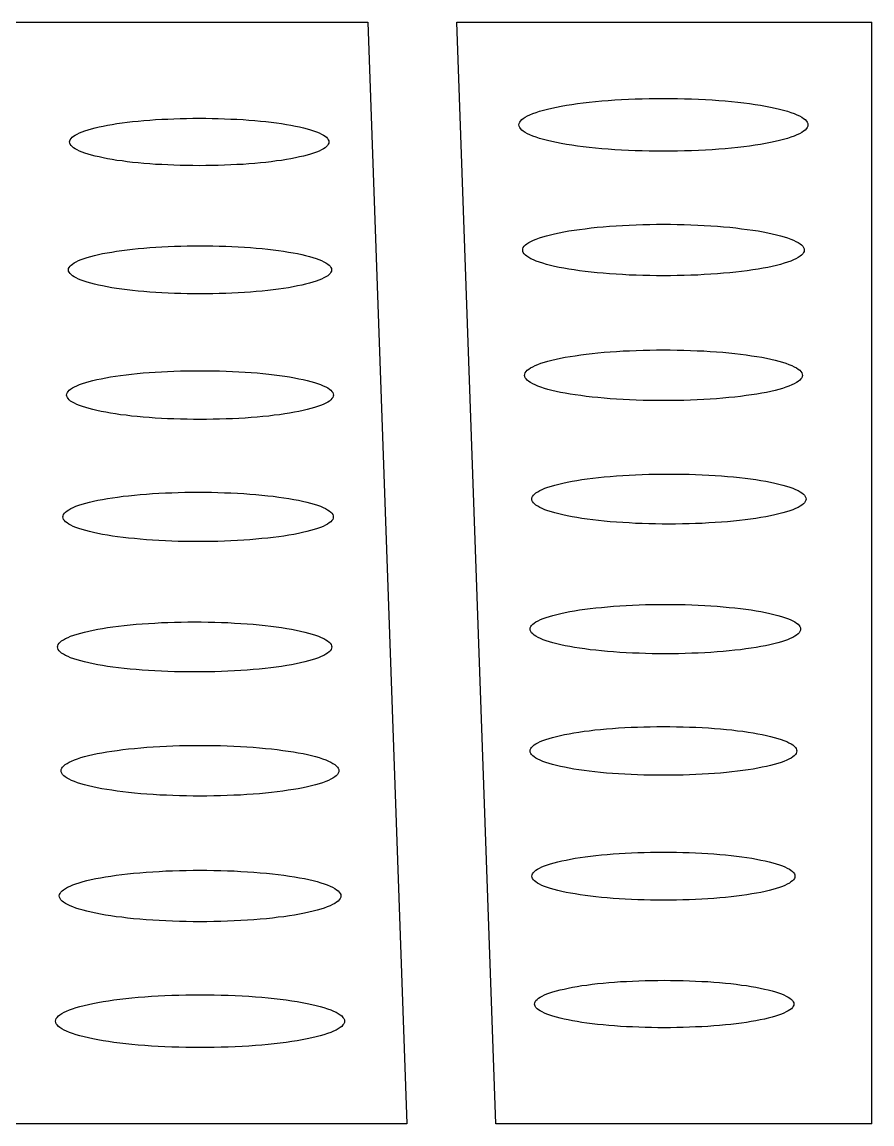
# Model space of a CAD drawing. Header units: inches. Extents: x 8 to 1401, y 8 to 252.
# Drawn here: x 429.1 to 497, y 19.6 to 107.6 of the extents above; entities that cross this region are included whole.
import ezdxf

# ---------------------------------------------------------------- set-up
doc = ezdxf.new("R2010")
doc.units = ezdxf.units.IN
doc.header["$MEASUREMENT"] = 0

msp = doc.modelspace()

# ---------------------------------------------------------------- linework, layer by layer
at = {"color": 0}
for p, q in [((426.707, 107.565), (456.747, 107.565)), ((496.995, 19.564), (466.955, 19.564))]:
    msp.add_line(p, q, dxfattribs=at)
for p, q in [((456.747, 107.565), (459.86, 19.564)), ((466.955, 19.564), (463.843, 107.565)), ((463.843, 107.565), (496.995, 107.565)), ((496.995, 19.564), (496.995, 107.565)), ((459.86, 19.564), (426.707, 19.564))]:
    msp.add_line(p, q)
for points in [[(491.881, 99.35, 0), (491.871, 99.25, 0), (491.831, 99.15, 0), (491.761, 99.05, 0), (491.661, 98.94, 0), (491.541, 98.84, 0), (491.391, 98.74, 0), (491.211, 98.64, 0), (491.011, 98.55, 0), (490.781, 98.45, 0), (490.521, 98.36, 0), (490.241, 98.27, 0), (489.941, 98.18, 0), (489.611, 98.1, 0), (489.261, 98.02, 0), (488.901, 97.94, 0), (488.501, 97.86, 0), (488.091, 97.79, 0), (487.671, 97.72, 0), (487.221, 97.66, 0), (486.761, 97.6, 0), (486.281, 97.55, 0), (485.791, 97.49, 0), (485.281, 97.45, 0), (484.761, 97.41, 0), (484.231, 97.37, 0), (483.701, 97.34, 0), (483.151, 97.31, 0), (482.601, 97.29, 0), (482.041, 97.27, 0), (481.481, 97.26, 0), (480.911, 97.25, 0), (480.351, 97.24, 0), (479.781, 97.25, 0), (479.221, 97.26, 0), (478.661, 97.27, 0), (478.101, 97.29, 0), (477.551, 97.31, 0), (477.001, 97.34, 0), (476.461, 97.37, 0), (475.931, 97.41, 0), (475.421, 97.45, 0), (474.911, 97.49, 0), (474.421, 97.55, 0), (473.941, 97.6, 0), (473.481, 97.66, 0), (473.031, 97.72, 0), (472.601, 97.79, 0), (472.191, 97.86, 0), (471.801, 97.94, 0), (471.431, 98.02, 0), (471.081, 98.1, 0), (470.761, 98.18, 0), (470.461, 98.27, 0), (470.181, 98.36, 0), (469.921, 98.45, 0), (469.691, 98.55, 0), (469.491, 98.64, 0), (469.311, 98.74, 0), (469.161, 98.84, 0), (469.041, 98.94, 0), (468.941, 99.05, 0), (468.871, 99.15, 0), (468.831, 99.25, 0), (468.811, 99.35, 0), (468.831, 99.46, 0), (468.871, 99.56, 0), (468.941, 99.66, 0), (469.041, 99.77, 0), (469.161, 99.87, 0), (469.311, 99.97, 0), (469.491, 100.07, 0), (469.691, 100.16, 0), (469.921, 100.26, 0), (470.181, 100.35, 0), (470.461, 100.44, 0), (470.761, 100.53, 0), (471.081, 100.61, 0), (471.431, 100.69, 0), (471.801, 100.77, 0), (472.191, 100.85, 0), (472.601, 100.92, 0), (473.031, 100.99, 0), (473.481, 101.05, 0), (473.941, 101.11, 0), (474.421, 101.16, 0), (474.911, 101.22, 0), (475.421, 101.26, 0), (475.931, 101.3, 0), (476.461, 101.34, 0), (477.001, 101.37, 0), (477.551, 101.4, 0), (478.101, 101.42, 0), (478.661, 101.44, 0), (479.221, 101.45, 0), (479.781, 101.46, 0), (480.351, 101.46, 0), (480.911, 101.46, 0), (481.481, 101.45, 0), (482.041, 101.44, 0), (482.601, 101.42, 0), (483.151, 101.4, 0), (483.701, 101.37, 0), (484.231, 101.34, 0), (484.761, 101.3, 0), (485.281, 101.26, 0), (485.791, 101.22, 0), (486.281, 101.16, 0), (486.761, 101.11, 0), (487.221, 101.05, 0), (487.671, 100.99, 0), (488.091, 100.92, 0), (488.501, 100.85, 0), (488.901, 100.77, 0), (489.261, 100.69, 0), (489.611, 100.61, 0), (489.941, 100.53, 0), (490.241, 100.44, 0), (490.521, 100.35, 0), (490.781, 100.26, 0), (491.011, 100.16, 0), (491.211, 100.07, 0), (491.391, 99.97, 0), (491.541, 99.87, 0), (491.661, 99.77, 0), (491.761, 99.66, 0), (491.831, 99.56, 0), (491.871, 99.46, 0), (491.881, 99.35, 0)], [(432.942, 97.989, 0), (432.952, 98.079, 0), (432.992, 98.169, 0), (433.052, 98.259, 0), (433.142, 98.359, 0), (433.252, 98.449, 0), (433.392, 98.539, 0), (433.552, 98.619, 0), (433.732, 98.709, 0), (433.932, 98.799, 0), (434.162, 98.879, 0), (434.412, 98.959, 0), (434.682, 99.039, 0), (434.982, 99.109, 0), (435.292, 99.189, 0), (435.622, 99.259, 0), (435.972, 99.329, 0), (436.342, 99.389, 0), (436.722, 99.449, 0), (437.132, 99.509, 0), (437.542, 99.559, 0), (437.972, 99.609, 0), (438.412, 99.659, 0), (438.872, 99.699, 0), (439.332, 99.739, 0), (439.802, 99.769, 0), (440.292, 99.799, 0), (440.782, 99.819, 0), (441.272, 99.839, 0), (441.772, 99.859, 0), (442.282, 99.869, 0), (442.782, 99.879, 0), (443.292, 99.879, 0), (443.802, 99.879, 0), (444.312, 99.869, 0), (444.812, 99.859, 0), (445.312, 99.839, 0), (445.812, 99.819, 0), (446.302, 99.799, 0), (446.782, 99.769, 0), (447.252, 99.739, 0), (447.722, 99.699, 0), (448.172, 99.659, 0), (448.612, 99.609, 0), (449.042, 99.559, 0), (449.462, 99.509, 0), (449.862, 99.449, 0), (450.242, 99.389, 0), (450.612, 99.329, 0), (450.962, 99.259, 0), (451.292, 99.189, 0), (451.612, 99.109, 0), (451.902, 99.039, 0), (452.172, 98.959, 0), (452.422, 98.879, 0), (452.652, 98.799, 0), (452.862, 98.709, 0), (453.042, 98.619, 0), (453.202, 98.539, 0), (453.332, 98.449, 0), (453.442, 98.359, 0), (453.532, 98.259, 0), (453.592, 98.169, 0), (453.632, 98.079, 0), (453.642, 97.989, 0), (453.632, 97.889, 0), (453.592, 97.799, 0), (453.532, 97.709, 0), (453.442, 97.619, 0), (453.332, 97.529, 0), (453.202, 97.439, 0), (453.042, 97.349, 0), (452.862, 97.259, 0), (452.652, 97.179, 0), (452.422, 97.089, 0), (452.172, 97.009, 0), (451.902, 96.939, 0), (451.612, 96.859, 0), (451.292, 96.789, 0), (450.962, 96.719, 0), (450.612, 96.649, 0), (450.242, 96.579, 0), (449.862, 96.519, 0), (449.462, 96.469, 0), (449.042, 96.409, 0), (448.612, 96.359, 0), (448.172, 96.319, 0), (447.722, 96.279, 0), (447.252, 96.239, 0), (446.782, 96.199, 0), (446.302, 96.179, 0), (445.812, 96.149, 0), (445.312, 96.129, 0), (444.812, 96.109, 0), (444.312, 96.099, 0), (443.802, 96.099, 0), (443.292, 96.089, 0), (442.782, 96.099, 0), (442.282, 96.099, 0), (441.772, 96.109, 0), (441.272, 96.129, 0), (440.782, 96.149, 0), (440.292, 96.179, 0), (439.802, 96.199, 0), (439.332, 96.239, 0), (438.872, 96.279, 0), (438.412, 96.319, 0), (437.972, 96.359, 0), (437.542, 96.409, 0), (437.132, 96.469, 0), (436.722, 96.519, 0), (436.342, 96.579, 0), (435.972, 96.649, 0), (435.622, 96.719, 0), (435.292, 96.789, 0), (434.982, 96.859, 0), (434.682, 96.939, 0), (434.412, 97.009, 0), (434.162, 97.089, 0), (433.932, 97.179, 0), (433.732, 97.259, 0), (433.552, 97.349, 0), (433.392, 97.439, 0), (433.252, 97.529, 0), (433.142, 97.619, 0), (433.052, 97.709, 0), (432.992, 97.799, 0), (432.952, 97.889, 0), (432.942, 97.989, 0)], [(491.591, 89.35, 0), (491.571, 89.25, 0), (491.531, 89.15, 0), (491.471, 89.05, 0), (491.371, 88.95, 0), (491.251, 88.86, 0), (491.101, 88.76, 0), (490.931, 88.66, 0), (490.731, 88.57, 0), (490.511, 88.48, 0), (490.261, 88.39, 0), (489.991, 88.3, 0), (489.691, 88.21, 0), (489.381, 88.13, 0), (489.041, 88.05, 0), (488.681, 87.97, 0), (488.301, 87.9, 0), (487.901, 87.83, 0), (487.481, 87.77, 0), (487.041, 87.7, 0), (486.591, 87.65, 0), (486.131, 87.59, 0), (485.651, 87.54, 0), (485.151, 87.5, 0), (484.651, 87.46, 0), (484.131, 87.42, 0), (483.611, 87.39, 0), (483.081, 87.36, 0), (482.541, 87.34, 0), (482.001, 87.32, 0), (481.451, 87.31, 0), (480.901, 87.3, 0), (480.351, 87.3, 0), (479.801, 87.3, 0), (479.251, 87.31, 0), (478.701, 87.32, 0), (478.161, 87.34, 0), (477.621, 87.36, 0), (477.091, 87.39, 0), (476.561, 87.42, 0), (476.051, 87.46, 0), (475.541, 87.5, 0), (475.051, 87.54, 0), (474.571, 87.59, 0), (474.101, 87.65, 0), (473.651, 87.7, 0), (473.221, 87.77, 0), (472.801, 87.83, 0), (472.401, 87.9, 0), (472.021, 87.97, 0), (471.661, 88.05, 0), (471.321, 88.13, 0), (471.001, 88.21, 0), (470.711, 88.3, 0), (470.441, 88.39, 0), (470.191, 88.48, 0), (469.971, 88.57, 0), (469.771, 88.66, 0), (469.591, 88.76, 0), (469.451, 88.86, 0), (469.331, 88.95, 0), (469.231, 89.05, 0), (469.161, 89.15, 0), (469.121, 89.25, 0), (469.111, 89.35, 0), (469.121, 89.46, 0), (469.161, 89.56, 0), (469.231, 89.66, 0), (469.331, 89.76, 0), (469.451, 89.85, 0), (469.591, 89.95, 0), (469.771, 90.05, 0), (469.971, 90.14, 0), (470.191, 90.23, 0), (470.441, 90.32, 0), (470.711, 90.41, 0), (471.001, 90.5, 0), (471.321, 90.58, 0), (471.661, 90.66, 0), (472.021, 90.74, 0), (472.401, 90.81, 0), (472.801, 90.88, 0), (473.221, 90.94, 0), (473.651, 91.01, 0), (474.101, 91.06, 0), (474.571, 91.12, 0), (475.051, 91.17, 0), (475.541, 91.21, 0), (476.051, 91.25, 0), (476.561, 91.29, 0), (477.091, 91.32, 0), (477.621, 91.35, 0), (478.161, 91.37, 0), (478.701, 91.39, 0), (479.251, 91.4, 0), (479.801, 91.41, 0), (480.351, 91.41, 0), (480.901, 91.41, 0), (481.451, 91.4, 0), (482.001, 91.39, 0), (482.541, 91.37, 0), (483.081, 91.35, 0), (483.611, 91.32, 0), (484.131, 91.29, 0), (484.651, 91.25, 0), (485.151, 91.21, 0), (485.651, 91.17, 0), (486.131, 91.12, 0), (486.591, 91.06, 0), (487.041, 91.01, 0), (487.481, 90.94, 0), (487.901, 90.88, 0), (488.301, 90.81, 0), (488.681, 90.74, 0), (489.041, 90.66, 0), (489.381, 90.58, 0), (489.691, 90.5, 0), (489.991, 90.41, 0), (490.261, 90.32, 0), (490.511, 90.23, 0), (490.731, 90.14, 0), (490.931, 90.05, 0), (491.101, 89.95, 0), (491.251, 89.85, 0), (491.371, 89.76, 0), (491.471, 89.66, 0), (491.531, 89.56, 0), (491.571, 89.46, 0), (491.591, 89.35, 0)], [(432.852, 87.779, 0), (432.862, 87.869, 0), (432.902, 87.959, 0), (432.972, 88.059, 0), (433.052, 88.149, 0), (433.172, 88.239, 0), (433.302, 88.329, 0), (433.472, 88.419, 0), (433.652, 88.509, 0), (433.862, 88.599, 0), (434.092, 88.679, 0), (434.352, 88.759, 0), (434.622, 88.839, 0), (434.922, 88.919, 0), (435.242, 88.989, 0), (435.572, 89.069, 0), (435.932, 89.129, 0), (436.302, 89.199, 0), (436.692, 89.259, 0), (437.102, 89.319, 0), (437.522, 89.369, 0), (437.952, 89.419, 0), (438.402, 89.469, 0), (438.862, 89.509, 0), (439.332, 89.549, 0), (439.812, 89.579, 0), (440.302, 89.609, 0), (440.802, 89.639, 0), (441.302, 89.659, 0), (441.812, 89.669, 0), (442.322, 89.689, 0), (442.842, 89.689, 0), (443.352, 89.699, 0), (443.872, 89.689, 0), (444.382, 89.689, 0), (444.892, 89.669, 0), (445.402, 89.659, 0), (445.902, 89.639, 0), (446.402, 89.609, 0), (446.892, 89.579, 0), (447.372, 89.549, 0), (447.842, 89.509, 0), (448.302, 89.469, 0), (448.752, 89.419, 0), (449.182, 89.369, 0), (449.612, 89.319, 0), (450.012, 89.259, 0), (450.402, 89.199, 0), (450.782, 89.129, 0), (451.132, 89.069, 0), (451.472, 88.989, 0), (451.782, 88.919, 0), (452.082, 88.839, 0), (452.362, 88.759, 0), (452.612, 88.679, 0), (452.842, 88.599, 0), (453.052, 88.509, 0), (453.242, 88.419, 0), (453.402, 88.329, 0), (453.542, 88.239, 0), (453.652, 88.149, 0), (453.742, 88.059, 0), (453.802, 87.959, 0), (453.842, 87.869, 0), (453.852, 87.779, 0), (453.842, 87.679, 0), (453.802, 87.589, 0), (453.742, 87.489, 0), (453.652, 87.399, 0), (453.542, 87.309, 0), (453.402, 87.219, 0), (453.242, 87.129, 0), (453.052, 87.039, 0), (452.842, 86.949, 0), (452.612, 86.869, 0), (452.362, 86.789, 0), (452.082, 86.709, 0), (451.782, 86.629, 0), (451.472, 86.559, 0), (451.132, 86.489, 0), (450.782, 86.419, 0), (450.402, 86.349, 0), (450.012, 86.289, 0), (449.612, 86.229, 0), (449.182, 86.179, 0), (448.752, 86.129, 0), (448.302, 86.079, 0), (447.842, 86.039, 0), (447.372, 85.999, 0), (446.892, 85.969, 0), (446.402, 85.939, 0), (445.902, 85.909, 0), (445.402, 85.889, 0), (444.892, 85.879, 0), (444.382, 85.859, 0), (443.872, 85.859, 0), (443.352, 85.849, 0), (442.842, 85.859, 0), (442.322, 85.859, 0), (441.812, 85.879, 0), (441.302, 85.889, 0), (440.802, 85.909, 0), (440.302, 85.939, 0), (439.812, 85.969, 0), (439.332, 85.999, 0), (438.862, 86.039, 0), (438.402, 86.079, 0), (437.952, 86.129, 0), (437.522, 86.179, 0), (437.102, 86.229, 0), (436.692, 86.289, 0), (436.302, 86.349, 0), (435.932, 86.419, 0), (435.572, 86.489, 0), (435.242, 86.559, 0), (434.922, 86.629, 0), (434.622, 86.709, 0), (434.352, 86.789, 0), (434.092, 86.869, 0), (433.862, 86.949, 0), (433.652, 87.039, 0), (433.472, 87.129, 0), (433.302, 87.219, 0), (433.172, 87.309, 0), (433.052, 87.399, 0), (432.972, 87.489, 0), (432.902, 87.589, 0), (432.862, 87.679, 0), (432.852, 87.779, 0)], [(491.441, 79.35, 0), (491.431, 79.26, 0), (491.391, 79.16, 0), (491.321, 79.06, 0), (491.231, 78.96, 0), (491.111, 78.86, 0), (490.961, 78.77, 0), (490.791, 78.67, 0), (490.601, 78.58, 0), (490.371, 78.49, 0), (490.131, 78.4, 0), (489.861, 78.31, 0), (489.571, 78.23, 0), (489.261, 78.15, 0), (488.921, 78.07, 0), (488.571, 77.99, 0), (488.191, 77.92, 0), (487.801, 77.85, 0), (487.381, 77.79, 0), (486.961, 77.73, 0), (486.511, 77.67, 0), (486.051, 77.61, 0), (485.581, 77.57, 0), (485.091, 77.52, 0), (484.591, 77.48, 0), (484.081, 77.44, 0), (483.571, 77.41, 0), (483.041, 77.39, 0), (482.511, 77.37, 0), (481.981, 77.35, 0), (481.441, 77.34, 0), (480.891, 77.33, 0), (480.351, 77.33, 0), (479.801, 77.33, 0), (479.261, 77.34, 0), (478.721, 77.35, 0), (478.181, 77.37, 0), (477.651, 77.39, 0), (477.131, 77.41, 0), (476.611, 77.44, 0), (476.101, 77.48, 0), (475.611, 77.52, 0), (475.121, 77.57, 0), (474.651, 77.61, 0), (474.191, 77.67, 0), (473.741, 77.73, 0), (473.311, 77.79, 0), (472.901, 77.85, 0), (472.511, 77.92, 0), (472.131, 77.99, 0), (471.781, 78.07, 0), (471.441, 78.15, 0), (471.131, 78.23, 0), (470.841, 78.31, 0), (470.571, 78.4, 0), (470.321, 78.49, 0), (470.101, 78.58, 0), (469.911, 78.67, 0), (469.741, 78.77, 0), (469.591, 78.86, 0), (469.471, 78.96, 0), (469.381, 79.06, 0), (469.311, 79.16, 0), (469.271, 79.26, 0), (469.261, 79.35, 0), (469.271, 79.45, 0), (469.311, 79.55, 0), (469.381, 79.65, 0), (469.471, 79.75, 0), (469.591, 79.85, 0), (469.741, 79.94, 0), (469.911, 80.04, 0), (470.101, 80.13, 0), (470.321, 80.22, 0), (470.571, 80.31, 0), (470.841, 80.4, 0), (471.131, 80.48, 0), (471.441, 80.56, 0), (471.781, 80.64, 0), (472.131, 80.72, 0), (472.511, 80.79, 0), (472.901, 80.86, 0), (473.311, 80.92, 0), (473.741, 80.98, 0), (474.191, 81.04, 0), (474.651, 81.09, 0), (475.121, 81.14, 0), (475.611, 81.19, 0), (476.101, 81.23, 0), (476.611, 81.26, 0), (477.131, 81.3, 0), (477.651, 81.32, 0), (478.181, 81.34, 0), (478.721, 81.36, 0), (479.261, 81.37, 0), (479.801, 81.38, 0), (480.351, 81.38, 0), (480.891, 81.38, 0), (481.441, 81.37, 0), (481.981, 81.36, 0), (482.511, 81.34, 0), (483.041, 81.32, 0), (483.571, 81.3, 0), (484.081, 81.26, 0), (484.591, 81.23, 0), (485.091, 81.19, 0), (485.581, 81.14, 0), (486.051, 81.09, 0), (486.511, 81.04, 0), (486.961, 80.98, 0), (487.381, 80.92, 0), (487.801, 80.86, 0), (488.191, 80.79, 0), (488.571, 80.72, 0), (488.921, 80.64, 0), (489.261, 80.56, 0), (489.571, 80.48, 0), (489.861, 80.4, 0), (490.131, 80.31, 0), (490.371, 80.22, 0), (490.601, 80.13, 0), (490.791, 80.04, 0), (490.961, 79.94, 0), (491.111, 79.85, 0), (491.231, 79.75, 0), (491.321, 79.65, 0), (491.391, 79.55, 0), (491.431, 79.45, 0), (491.441, 79.35, 0)], [(432.702, 77.779, 0), (432.722, 77.869, 0), (432.762, 77.969, 0), (432.822, 78.059, 0), (432.912, 78.159, 0), (433.022, 78.249, 0), (433.162, 78.339, 0), (433.332, 78.429, 0), (433.512, 78.519, 0), (433.732, 78.609, 0), (433.962, 78.689, 0), (434.222, 78.779, 0), (434.502, 78.859, 0), (434.802, 78.939, 0), (435.122, 79.009, 0), (435.462, 79.079, 0), (435.822, 79.149, 0), (436.202, 79.219, 0), (436.602, 79.279, 0), (437.012, 79.339, 0), (437.442, 79.389, 0), (437.882, 79.449, 0), (438.332, 79.489, 0), (438.802, 79.539, 0), (439.282, 79.569, 0), (439.762, 79.609, 0), (440.262, 79.639, 0), (440.762, 79.659, 0), (441.272, 79.689, 0), (441.792, 79.699, 0), (442.312, 79.709, 0), (442.832, 79.719, 0), (443.352, 79.719, 0), (443.872, 79.719, 0), (444.402, 79.709, 0), (444.912, 79.699, 0), (445.432, 79.689, 0), (445.942, 79.659, 0), (446.442, 79.639, 0), (446.942, 79.609, 0), (447.432, 79.569, 0), (447.902, 79.539, 0), (448.372, 79.489, 0), (448.832, 79.449, 0), (449.272, 79.389, 0), (449.692, 79.339, 0), (450.112, 79.279, 0), (450.502, 79.219, 0), (450.882, 79.149, 0), (451.242, 79.079, 0), (451.582, 79.009, 0), (451.902, 78.939, 0), (452.202, 78.859, 0), (452.482, 78.779, 0), (452.742, 78.689, 0), (452.982, 78.609, 0), (453.192, 78.519, 0), (453.382, 78.429, 0), (453.542, 78.339, 0), (453.682, 78.249, 0), (453.792, 78.159, 0), (453.882, 78.059, 0), (453.952, 77.969, 0), (453.992, 77.869, 0), (454.002, 77.779, 0), (453.992, 77.679, 0), (453.952, 77.579, 0), (453.882, 77.489, 0), (453.792, 77.399, 0), (453.682, 77.299, 0), (453.542, 77.209, 0), (453.382, 77.119, 0), (453.192, 77.029, 0), (452.982, 76.939, 0), (452.742, 76.859, 0), (452.482, 76.769, 0), (452.202, 76.689, 0), (451.902, 76.619, 0), (451.582, 76.539, 0), (451.242, 76.469, 0), (450.882, 76.399, 0), (450.502, 76.329, 0), (450.112, 76.269, 0), (449.692, 76.209, 0), (449.272, 76.159, 0), (448.832, 76.099, 0), (448.372, 76.059, 0), (447.902, 76.009, 0), (447.432, 75.979, 0), (446.942, 75.939, 0), (446.442, 75.909, 0), (445.942, 75.889, 0), (445.432, 75.869, 0), (444.912, 75.849, 0), (444.402, 75.839, 0), (443.872, 75.829, 0), (443.352, 75.829, 0), (442.832, 75.829, 0), (442.312, 75.839, 0), (441.792, 75.849, 0), (441.272, 75.869, 0), (440.762, 75.889, 0), (440.262, 75.909, 0), (439.762, 75.939, 0), (439.282, 75.979, 0), (438.802, 76.009, 0), (438.332, 76.059, 0), (437.882, 76.099, 0), (437.442, 76.159, 0), (437.012, 76.209, 0), (436.602, 76.269, 0), (436.202, 76.329, 0), (435.822, 76.399, 0), (435.462, 76.469, 0), (435.122, 76.539, 0), (434.802, 76.619, 0), (434.502, 76.689, 0), (434.222, 76.769, 0), (433.962, 76.859, 0), (433.732, 76.939, 0), (433.512, 77.029, 0), (433.332, 77.119, 0), (433.162, 77.209, 0), (433.022, 77.299, 0), (432.912, 77.399, 0), (432.822, 77.489, 0), (432.762, 77.579, 0), (432.722, 77.679, 0), (432.702, 77.779, 0)], [(491.731, 69.47, 0), (491.711, 69.37, 0), (491.671, 69.28, 0), (491.611, 69.18, 0), (491.521, 69.08, 0), (491.401, 68.99, 0), (491.251, 68.89, 0), (491.091, 68.8, 0), (490.891, 68.71, 0), (490.681, 68.62, 0), (490.431, 68.53, 0), (490.171, 68.44, 0), (489.881, 68.36, 0), (489.571, 68.28, 0), (489.241, 68.2, 0), (488.891, 68.13, 0), (488.521, 68.06, 0), (488.131, 67.99, 0), (487.731, 67.93, 0), (487.301, 67.86, 0), (486.861, 67.81, 0), (486.411, 67.76, 0), (485.941, 67.71, 0), (485.461, 67.66, 0), (484.971, 67.62, 0), (484.471, 67.59, 0), (483.961, 67.56, 0), (483.441, 67.53, 0), (482.921, 67.51, 0), (482.391, 67.49, 0), (481.861, 67.48, 0), (481.321, 67.47, 0), (480.781, 67.47, 0), (480.251, 67.47, 0), (479.711, 67.48, 0), (479.181, 67.49, 0), (478.651, 67.51, 0), (478.121, 67.53, 0), (477.611, 67.56, 0), (477.101, 67.59, 0), (476.601, 67.62, 0), (476.101, 67.66, 0), (475.621, 67.71, 0), (475.161, 67.76, 0), (474.701, 67.81, 0), (474.261, 67.86, 0), (473.841, 67.93, 0), (473.431, 67.99, 0), (473.051, 68.06, 0), (472.671, 68.13, 0), (472.321, 68.2, 0), (471.991, 68.28, 0), (471.681, 68.36, 0), (471.401, 68.44, 0), (471.131, 68.53, 0), (470.891, 68.62, 0), (470.671, 68.71, 0), (470.481, 68.8, 0), (470.311, 68.89, 0), (470.171, 68.99, 0), (470.051, 69.08, 0), (469.961, 69.18, 0), (469.891, 69.28, 0), (469.851, 69.37, 0), (469.841, 69.47, 0), (469.851, 69.57, 0), (469.891, 69.67, 0), (469.961, 69.77, 0), (470.051, 69.86, 0), (470.171, 69.96, 0), (470.311, 70.05, 0), (470.481, 70.15, 0), (470.671, 70.24, 0), (470.891, 70.33, 0), (471.131, 70.42, 0), (471.401, 70.5, 0), (471.681, 70.58, 0), (471.991, 70.66, 0), (472.321, 70.74, 0), (472.671, 70.82, 0), (473.051, 70.89, 0), (473.431, 70.96, 0), (473.841, 71.02, 0), (474.261, 71.08, 0), (474.701, 71.14, 0), (475.161, 71.19, 0), (475.621, 71.24, 0), (476.101, 71.28, 0), (476.601, 71.32, 0), (477.101, 71.36, 0), (477.611, 71.39, 0), (478.121, 71.41, 0), (478.651, 71.44, 0), (479.181, 71.45, 0), (479.711, 71.46, 0), (480.251, 71.47, 0), (480.781, 71.47, 0), (481.321, 71.47, 0), (481.861, 71.46, 0), (482.391, 71.45, 0), (482.921, 71.44, 0), (483.441, 71.41, 0), (483.961, 71.39, 0), (484.471, 71.36, 0), (484.971, 71.32, 0), (485.461, 71.28, 0), (485.941, 71.24, 0), (486.411, 71.19, 0), (486.861, 71.14, 0), (487.301, 71.08, 0), (487.731, 71.02, 0), (488.131, 70.96, 0), (488.521, 70.89, 0), (488.891, 70.82, 0), (489.241, 70.74, 0), (489.571, 70.66, 0), (489.881, 70.58, 0), (490.171, 70.5, 0), (490.431, 70.42, 0), (490.681, 70.33, 0), (490.891, 70.24, 0), (491.091, 70.15, 0), (491.251, 70.05, 0), (491.401, 69.96, 0), (491.521, 69.86, 0), (491.611, 69.77, 0), (491.671, 69.67, 0), (491.711, 69.57, 0), (491.731, 69.47, 0)], [(432.402, 68.049, 0), (432.422, 68.139, 0), (432.462, 68.239, 0), (432.522, 68.339, 0), (432.612, 68.429, 0), (432.732, 68.529, 0), (432.872, 68.619, 0), (433.032, 68.709, 0), (433.232, 68.799, 0), (433.442, 68.889, 0), (433.682, 68.979, 0), (433.942, 69.059, 0), (434.222, 69.149, 0), (434.532, 69.219, 0), (434.852, 69.299, 0), (435.202, 69.369, 0), (435.572, 69.439, 0), (435.952, 69.509, 0), (436.352, 69.569, 0), (436.772, 69.629, 0), (437.202, 69.689, 0), (437.652, 69.739, 0), (438.112, 69.789, 0), (438.582, 69.829, 0), (439.072, 69.869, 0), (439.562, 69.909, 0), (440.062, 69.939, 0), (440.582, 69.959, 0), (441.092, 69.979, 0), (441.612, 69.999, 0), (442.142, 70.009, 0), (442.672, 70.019, 0), (443.202, 70.019, 0), (443.732, 70.019, 0), (444.262, 70.009, 0), (444.782, 69.999, 0), (445.302, 69.979, 0), (445.822, 69.959, 0), (446.332, 69.939, 0), (446.842, 69.909, 0), (447.332, 69.869, 0), (447.812, 69.829, 0), (448.292, 69.789, 0), (448.752, 69.739, 0), (449.202, 69.689, 0), (449.632, 69.629, 0), (450.052, 69.569, 0), (450.452, 69.509, 0), (450.832, 69.439, 0), (451.202, 69.369, 0), (451.542, 69.299, 0), (451.872, 69.219, 0), (452.172, 69.149, 0), (452.462, 69.059, 0), (452.722, 68.979, 0), (452.962, 68.889, 0), (453.172, 68.799, 0), (453.362, 68.709, 0), (453.532, 68.619, 0), (453.672, 68.529, 0), (453.792, 68.429, 0), (453.882, 68.339, 0), (453.942, 68.239, 0), (453.982, 68.139, 0), (453.992, 68.049, 0), (453.982, 67.949, 0), (453.942, 67.849, 0), (453.882, 67.759, 0), (453.792, 67.659, 0), (453.672, 67.569, 0), (453.532, 67.469, 0), (453.362, 67.379, 0), (453.172, 67.289, 0), (452.962, 67.199, 0), (452.722, 67.119, 0), (452.462, 67.029, 0), (452.172, 66.949, 0), (451.872, 66.869, 0), (451.542, 66.799, 0), (451.202, 66.719, 0), (450.832, 66.649, 0), (450.452, 66.589, 0), (450.052, 66.519, 0), (449.632, 66.459, 0), (449.202, 66.409, 0), (448.752, 66.349, 0), (448.292, 66.309, 0), (447.812, 66.259, 0), (447.332, 66.219, 0), (446.842, 66.189, 0), (446.332, 66.159, 0), (445.822, 66.129, 0), (445.302, 66.109, 0), (444.782, 66.089, 0), (444.262, 66.079, 0), (443.732, 66.079, 0), (443.202, 66.069, 0), (442.672, 66.079, 0), (442.142, 66.079, 0), (441.612, 66.089, 0), (441.092, 66.109, 0), (440.582, 66.129, 0), (440.062, 66.159, 0), (439.562, 66.189, 0), (439.072, 66.219, 0), (438.582, 66.259, 0), (438.112, 66.309, 0), (437.652, 66.349, 0), (437.202, 66.409, 0), (436.772, 66.459, 0), (436.352, 66.519, 0), (435.952, 66.589, 0), (435.572, 66.649, 0), (435.202, 66.719, 0), (434.852, 66.799, 0), (434.532, 66.869, 0), (434.222, 66.949, 0), (433.942, 67.029, 0), (433.682, 67.119, 0), (433.442, 67.199, 0), (433.232, 67.289, 0), (433.032, 67.379, 0), (432.872, 67.469, 0), (432.732, 67.569, 0), (432.612, 67.659, 0), (432.522, 67.759, 0), (432.462, 67.849, 0), (432.422, 67.949, 0), (432.402, 68.049, 0)], [(491.301, 59.08, 0), (491.281, 58.99, 0), (491.241, 58.89, 0), (491.181, 58.79, 0), (491.091, 58.7, 0), (490.971, 58.6, 0), (490.831, 58.51, 0), (490.671, 58.42, 0), (490.471, 58.33, 0), (490.261, 58.24, 0), (490.021, 58.15, 0), (489.761, 58.07, 0), (489.481, 57.98, 0), (489.171, 57.91, 0), (488.851, 57.83, 0), (488.501, 57.76, 0), (488.131, 57.69, 0), (487.751, 57.62, 0), (487.351, 57.56, 0), (486.931, 57.5, 0), (486.501, 57.44, 0), (486.051, 57.39, 0), (485.591, 57.34, 0), (485.121, 57.3, 0), (484.631, 57.26, 0), (484.141, 57.22, 0), (483.641, 57.19, 0), (483.121, 57.17, 0), (482.611, 57.15, 0), (482.091, 57.13, 0), (481.561, 57.12, 0), (481.031, 57.11, 0), (480.501, 57.11, 0), (479.971, 57.11, 0), (479.441, 57.12, 0), (478.921, 57.13, 0), (478.401, 57.15, 0), (477.881, 57.17, 0), (477.371, 57.19, 0), (476.861, 57.22, 0), (476.371, 57.26, 0), (475.891, 57.3, 0), (475.411, 57.34, 0), (474.951, 57.39, 0), (474.501, 57.44, 0), (474.071, 57.5, 0), (473.651, 57.56, 0), (473.251, 57.62, 0), (472.871, 57.69, 0), (472.501, 57.76, 0), (472.161, 57.83, 0), (471.831, 57.91, 0), (471.531, 57.98, 0), (471.241, 58.07, 0), (470.981, 58.15, 0), (470.741, 58.24, 0), (470.531, 58.33, 0), (470.341, 58.42, 0), (470.171, 58.51, 0), (470.031, 58.6, 0), (469.911, 58.7, 0), (469.821, 58.79, 0), (469.761, 58.89, 0), (469.721, 58.99, 0), (469.711, 59.08, 0), (469.721, 59.18, 0), (469.761, 59.28, 0), (469.821, 59.37, 0), (469.911, 59.47, 0), (470.031, 59.56, 0), (470.171, 59.66, 0), (470.341, 59.75, 0), (470.531, 59.84, 0), (470.741, 59.93, 0), (470.981, 60.01, 0), (471.241, 60.1, 0), (471.531, 60.18, 0), (471.831, 60.26, 0), (472.161, 60.33, 0), (472.501, 60.41, 0), (472.871, 60.48, 0), (473.251, 60.54, 0), (473.651, 60.61, 0), (474.071, 60.67, 0), (474.501, 60.72, 0), (474.951, 60.78, 0), (475.411, 60.82, 0), (475.891, 60.87, 0), (476.371, 60.91, 0), (476.861, 60.94, 0), (477.371, 60.97, 0), (477.881, 61, 0), (478.401, 61.02, 0), (478.921, 61.04, 0), (479.441, 61.05, 0), (479.971, 61.05, 0), (480.501, 61.06, 0), (481.031, 61.05, 0), (481.561, 61.05, 0), (482.091, 61.04, 0), (482.611, 61.02, 0), (483.121, 61, 0), (483.641, 60.97, 0), (484.141, 60.94, 0), (484.631, 60.91, 0), (485.121, 60.87, 0), (485.591, 60.82, 0), (486.051, 60.78, 0), (486.501, 60.72, 0), (486.931, 60.67, 0), (487.351, 60.61, 0), (487.751, 60.54, 0), (488.131, 60.48, 0), (488.501, 60.41, 0), (488.851, 60.33, 0), (489.171, 60.26, 0), (489.481, 60.18, 0), (489.761, 60.1, 0), (490.021, 60.01, 0), (490.261, 59.93, 0), (490.471, 59.84, 0), (490.671, 59.75, 0), (490.831, 59.66, 0), (490.971, 59.56, 0), (491.091, 59.47, 0), (491.181, 59.37, 0), (491.241, 59.28, 0), (491.281, 59.18, 0), (491.301, 59.08, 0)], [(431.972, 57.659, 0), (431.992, 57.759, 0), (432.032, 57.849, 0), (432.092, 57.949, 0), (432.182, 58.049, 0), (432.302, 58.139, 0), (432.452, 58.239, 0), (432.612, 58.329, 0), (432.812, 58.419, 0), (433.022, 58.509, 0), (433.272, 58.599, 0), (433.532, 58.689, 0), (433.822, 58.769, 0), (434.132, 58.849, 0), (434.462, 58.929, 0), (434.812, 58.999, 0), (435.182, 59.069, 0), (435.572, 59.139, 0), (435.972, 59.199, 0), (436.402, 59.269, 0), (436.842, 59.319, 0), (437.292, 59.369, 0), (437.762, 59.419, 0), (438.242, 59.469, 0), (438.732, 59.509, 0), (439.232, 59.539, 0), (439.742, 59.569, 0), (440.262, 59.599, 0), (440.782, 59.619, 0), (441.312, 59.639, 0), (441.842, 59.649, 0), (442.382, 59.659, 0), (442.922, 59.659, 0), (443.452, 59.659, 0), (443.992, 59.649, 0), (444.522, 59.639, 0), (445.052, 59.619, 0), (445.582, 59.599, 0), (446.092, 59.569, 0), (446.602, 59.539, 0), (447.102, 59.509, 0), (447.602, 59.469, 0), (448.082, 59.419, 0), (448.542, 59.369, 0), (449.002, 59.319, 0), (449.442, 59.269, 0), (449.862, 59.199, 0), (450.272, 59.139, 0), (450.652, 59.069, 0), (451.032, 58.999, 0), (451.382, 58.929, 0), (451.712, 58.849, 0), (452.022, 58.769, 0), (452.302, 58.689, 0), (452.572, 58.599, 0), (452.812, 58.509, 0), (453.032, 58.419, 0), (453.222, 58.329, 0), (453.392, 58.239, 0), (453.532, 58.139, 0), (453.652, 58.049, 0), (453.742, 57.949, 0), (453.812, 57.849, 0), (453.852, 57.759, 0), (453.862, 57.659, 0), (453.852, 57.559, 0), (453.812, 57.459, 0), (453.742, 57.359, 0), (453.652, 57.269, 0), (453.532, 57.169, 0), (453.392, 57.079, 0), (453.222, 56.979, 0), (453.032, 56.889, 0), (452.812, 56.799, 0), (452.572, 56.709, 0), (452.302, 56.629, 0), (452.022, 56.549, 0), (451.712, 56.469, 0), (451.382, 56.389, 0), (451.032, 56.309, 0), (450.652, 56.239, 0), (450.272, 56.169, 0), (449.862, 56.109, 0), (449.442, 56.049, 0), (449.002, 55.989, 0), (448.542, 55.939, 0), (448.082, 55.889, 0), (447.602, 55.849, 0), (447.102, 55.809, 0), (446.602, 55.769, 0), (446.092, 55.739, 0), (445.582, 55.719, 0), (445.052, 55.689, 0), (444.522, 55.679, 0), (443.992, 55.669, 0), (443.452, 55.659, 0), (442.922, 55.659, 0), (442.382, 55.659, 0), (441.842, 55.669, 0), (441.312, 55.679, 0), (440.782, 55.689, 0), (440.262, 55.719, 0), (439.742, 55.739, 0), (439.232, 55.769, 0), (438.732, 55.809, 0), (438.242, 55.849, 0), (437.762, 55.889, 0), (437.292, 55.939, 0), (436.842, 55.989, 0), (436.402, 56.049, 0), (435.972, 56.109, 0), (435.572, 56.169, 0), (435.182, 56.239, 0), (434.812, 56.309, 0), (434.462, 56.389, 0), (434.132, 56.469, 0), (433.822, 56.549, 0), (433.532, 56.629, 0), (433.272, 56.709, 0), (433.022, 56.799, 0), (432.812, 56.889, 0), (432.612, 56.979, 0), (432.452, 57.079, 0), (432.302, 57.169, 0), (432.182, 57.269, 0), (432.092, 57.359, 0), (432.032, 57.459, 0), (431.992, 57.559, 0), (431.972, 57.659, 0)], [(491.001, 49.35, 0), (490.981, 49.26, 0), (490.941, 49.16, 0), (490.881, 49.07, 0), (490.791, 48.97, 0), (490.681, 48.88, 0), (490.541, 48.79, 0), (490.371, 48.7, 0), (490.191, 48.61, 0), (489.971, 48.52, 0), (489.741, 48.44, 0), (489.481, 48.35, 0), (489.201, 48.27, 0), (488.901, 48.19, 0), (488.581, 48.12, 0), (488.241, 48.05, 0), (487.881, 47.98, 0), (487.501, 47.91, 0), (487.101, 47.85, 0), (486.691, 47.79, 0), (486.261, 47.74, 0), (485.821, 47.68, 0), (485.371, 47.64, 0), (484.901, 47.59, 0), (484.421, 47.56, 0), (483.941, 47.52, 0), (483.441, 47.49, 0), (482.941, 47.47, 0), (482.431, 47.44, 0), (481.911, 47.43, 0), (481.391, 47.42, 0), (480.871, 47.41, 0), (480.351, 47.41, 0), (479.831, 47.41, 0), (479.301, 47.42, 0), (478.791, 47.43, 0), (478.271, 47.44, 0), (477.761, 47.47, 0), (477.261, 47.49, 0), (476.761, 47.52, 0), (476.271, 47.56, 0), (475.801, 47.59, 0), (475.331, 47.64, 0), (474.871, 47.68, 0), (474.431, 47.74, 0), (474.011, 47.79, 0), (473.591, 47.85, 0), (473.201, 47.91, 0), (472.821, 47.98, 0), (472.461, 48.05, 0), (472.121, 48.12, 0), (471.801, 48.19, 0), (471.501, 48.27, 0), (471.221, 48.35, 0), (470.961, 48.44, 0), (470.721, 48.52, 0), (470.511, 48.61, 0), (470.321, 48.7, 0), (470.161, 48.79, 0), (470.021, 48.88, 0), (469.911, 48.97, 0), (469.821, 49.07, 0), (469.751, 49.16, 0), (469.711, 49.26, 0), (469.701, 49.35, 0), (469.711, 49.45, 0), (469.751, 49.55, 0), (469.821, 49.64, 0), (469.911, 49.73, 0), (470.021, 49.83, 0), (470.161, 49.92, 0), (470.321, 50.01, 0), (470.511, 50.1, 0), (470.721, 50.19, 0), (470.961, 50.27, 0), (471.221, 50.36, 0), (471.501, 50.44, 0), (471.801, 50.51, 0), (472.121, 50.59, 0), (472.461, 50.66, 0), (472.821, 50.73, 0), (473.201, 50.8, 0), (473.591, 50.86, 0), (474.011, 50.92, 0), (474.431, 50.97, 0), (474.871, 51.03, 0), (475.331, 51.07, 0), (475.801, 51.12, 0), (476.271, 51.15, 0), (476.761, 51.19, 0), (477.261, 51.22, 0), (477.761, 51.24, 0), (478.271, 51.26, 0), (478.791, 51.28, 0), (479.301, 51.29, 0), (479.831, 51.3, 0), (480.351, 51.3, 0), (480.871, 51.3, 0), (481.391, 51.29, 0), (481.911, 51.28, 0), (482.431, 51.26, 0), (482.941, 51.24, 0), (483.441, 51.22, 0), (483.941, 51.19, 0), (484.421, 51.15, 0), (484.901, 51.12, 0), (485.371, 51.07, 0), (485.821, 51.03, 0), (486.261, 50.97, 0), (486.691, 50.92, 0), (487.101, 50.86, 0), (487.501, 50.8, 0), (487.881, 50.73, 0), (488.241, 50.66, 0), (488.581, 50.59, 0), (488.901, 50.51, 0), (489.201, 50.44, 0), (489.481, 50.36, 0), (489.741, 50.27, 0), (489.971, 50.19, 0), (490.191, 50.1, 0), (490.371, 50.01, 0), (490.541, 49.92, 0), (490.681, 49.83, 0), (490.791, 49.73, 0), (490.881, 49.64, 0), (490.941, 49.55, 0), (490.981, 49.45, 0), (491.001, 49.35, 0)], [(432.262, 47.779, 0), (432.272, 47.869, 0), (432.312, 47.969, 0), (432.382, 48.069, 0), (432.472, 48.169, 0), (432.592, 48.269, 0), (432.742, 48.359, 0), (432.912, 48.459, 0), (433.102, 48.549, 0), (433.332, 48.639, 0), (433.572, 48.729, 0), (433.842, 48.819, 0), (434.132, 48.899, 0), (434.442, 48.979, 0), (434.782, 49.059, 0), (435.132, 49.139, 0), (435.512, 49.209, 0), (435.902, 49.279, 0), (436.322, 49.339, 0), (436.742, 49.399, 0), (437.192, 49.459, 0), (437.652, 49.519, 0), (438.122, 49.559, 0), (438.612, 49.609, 0), (439.112, 49.649, 0), (439.622, 49.689, 0), (440.132, 49.719, 0), (440.662, 49.739, 0), (441.192, 49.759, 0), (441.722, 49.779, 0), (442.262, 49.789, 0), (442.812, 49.799, 0), (443.352, 49.799, 0), (443.902, 49.799, 0), (444.442, 49.789, 0), (444.982, 49.779, 0), (445.522, 49.759, 0), (446.052, 49.739, 0), (446.572, 49.719, 0), (447.092, 49.689, 0), (447.602, 49.649, 0), (448.092, 49.609, 0), (448.582, 49.559, 0), (449.052, 49.519, 0), (449.512, 49.459, 0), (449.962, 49.399, 0), (450.392, 49.339, 0), (450.802, 49.279, 0), (451.192, 49.209, 0), (451.572, 49.139, 0), (451.922, 49.059, 0), (452.262, 48.979, 0), (452.572, 48.899, 0), (452.862, 48.819, 0), (453.132, 48.729, 0), (453.382, 48.639, 0), (453.602, 48.549, 0), (453.792, 48.459, 0), (453.962, 48.359, 0), (454.112, 48.269, 0), (454.232, 48.169, 0), (454.322, 48.069, 0), (454.392, 47.969, 0), (454.432, 47.869, 0), (454.442, 47.779, 0), (454.432, 47.679, 0), (454.392, 47.579, 0), (454.322, 47.479, 0), (454.232, 47.379, 0), (454.112, 47.279, 0), (453.962, 47.189, 0), (453.792, 47.089, 0), (453.602, 46.999, 0), (453.382, 46.909, 0), (453.132, 46.819, 0), (452.862, 46.729, 0), (452.572, 46.649, 0), (452.262, 46.569, 0), (451.922, 46.489, 0), (451.572, 46.409, 0), (451.192, 46.339, 0), (450.802, 46.269, 0), (450.392, 46.209, 0), (449.962, 46.149, 0), (449.512, 46.089, 0), (449.052, 46.039, 0), (448.582, 45.989, 0), (448.092, 45.939, 0), (447.602, 45.899, 0), (447.092, 45.869, 0), (446.572, 45.829, 0), (446.052, 45.809, 0), (445.522, 45.789, 0), (444.982, 45.769, 0), (444.442, 45.759, 0), (443.902, 45.749, 0), (443.352, 45.749, 0), (442.812, 45.749, 0), (442.262, 45.759, 0), (441.722, 45.769, 0), (441.192, 45.789, 0), (440.662, 45.809, 0), (440.132, 45.829, 0), (439.622, 45.869, 0), (439.112, 45.899, 0), (438.612, 45.939, 0), (438.122, 45.989, 0), (437.652, 46.039, 0), (437.192, 46.089, 0), (436.742, 46.149, 0), (436.322, 46.209, 0), (435.902, 46.269, 0), (435.512, 46.339, 0), (435.132, 46.409, 0), (434.782, 46.489, 0), (434.442, 46.569, 0), (434.132, 46.649, 0), (433.842, 46.729, 0), (433.572, 46.819, 0), (433.332, 46.909, 0), (433.102, 46.999, 0), (432.912, 47.089, 0), (432.742, 47.189, 0), (432.592, 47.279, 0), (432.472, 47.379, 0), (432.382, 47.479, 0), (432.312, 47.579, 0), (432.272, 47.679, 0), (432.262, 47.779, 0)], [(490.851, 39.35, 0), (490.841, 39.26, 0), (490.801, 39.17, 0), (490.731, 39.07, 0), (490.651, 38.98, 0), (490.531, 38.89, 0), (490.401, 38.8, 0), (490.231, 38.71, 0), (490.051, 38.62, 0), (489.841, 38.53, 0), (489.611, 38.45, 0), (489.351, 38.37, 0), (489.081, 38.29, 0), (488.781, 38.21, 0), (488.461, 38.14, 0), (488.131, 38.06, 0), (487.771, 38, 0), (487.401, 37.93, 0), (487.011, 37.87, 0), (486.601, 37.81, 0), (486.181, 37.76, 0), (485.751, 37.71, 0), (485.301, 37.66, 0), (484.841, 37.62, 0), (484.371, 37.58, 0), (483.891, 37.55, 0), (483.401, 37.52, 0), (482.901, 37.49, 0), (482.401, 37.47, 0), (481.891, 37.46, 0), (481.381, 37.44, 0), (480.861, 37.44, 0), (480.351, 37.43, 0), (479.831, 37.44, 0), (479.321, 37.44, 0), (478.811, 37.46, 0), (478.301, 37.47, 0), (477.801, 37.49, 0), (477.301, 37.52, 0), (476.811, 37.55, 0), (476.331, 37.58, 0), (475.861, 37.62, 0), (475.401, 37.66, 0), (474.951, 37.71, 0), (474.521, 37.76, 0), (474.091, 37.81, 0), (473.691, 37.87, 0), (473.301, 37.93, 0), (472.921, 38, 0), (472.571, 38.06, 0), (472.231, 38.14, 0), (471.921, 38.21, 0), (471.621, 38.29, 0), (471.341, 38.37, 0), (471.091, 38.45, 0), (470.861, 38.53, 0), (470.651, 38.62, 0), (470.461, 38.71, 0), (470.301, 38.8, 0), (470.161, 38.89, 0), (470.051, 38.98, 0), (469.961, 39.07, 0), (469.901, 39.17, 0), (469.861, 39.26, 0), (469.851, 39.35, 0), (469.861, 39.45, 0), (469.901, 39.54, 0), (469.961, 39.64, 0), (470.051, 39.73, 0), (470.161, 39.82, 0), (470.301, 39.91, 0), (470.461, 40, 0), (470.651, 40.09, 0), (470.861, 40.18, 0), (471.091, 40.26, 0), (471.341, 40.34, 0), (471.621, 40.42, 0), (471.921, 40.5, 0), (472.231, 40.57, 0), (472.571, 40.64, 0), (472.921, 40.71, 0), (473.301, 40.78, 0), (473.691, 40.84, 0), (474.091, 40.9, 0), (474.521, 40.95, 0), (474.951, 41, 0), (475.401, 41.05, 0), (475.861, 41.09, 0), (476.331, 41.13, 0), (476.811, 41.16, 0), (477.301, 41.19, 0), (477.801, 41.22, 0), (478.301, 41.24, 0), (478.811, 41.25, 0), (479.321, 41.27, 0), (479.831, 41.27, 0), (480.351, 41.28, 0), (480.861, 41.27, 0), (481.381, 41.27, 0), (481.891, 41.25, 0), (482.401, 41.24, 0), (482.901, 41.22, 0), (483.401, 41.19, 0), (483.891, 41.16, 0), (484.371, 41.13, 0), (484.841, 41.09, 0), (485.301, 41.05, 0), (485.751, 41, 0), (486.181, 40.95, 0), (486.601, 40.9, 0), (487.011, 40.84, 0), (487.401, 40.78, 0), (487.771, 40.71, 0), (488.131, 40.64, 0), (488.461, 40.57, 0), (488.781, 40.5, 0), (489.081, 40.42, 0), (489.351, 40.34, 0), (489.611, 40.26, 0), (489.841, 40.18, 0), (490.051, 40.09, 0), (490.231, 40, 0), (490.401, 39.91, 0), (490.531, 39.82, 0), (490.651, 39.73, 0), (490.731, 39.64, 0), (490.801, 39.54, 0), (490.841, 39.45, 0), (490.851, 39.35, 0)], [(432.112, 37.779, 0), (432.132, 37.879, 0), (432.172, 37.979, 0), (432.232, 38.079, 0), (432.332, 38.179, 0), (432.452, 38.269, 0), (432.602, 38.369, 0), (432.772, 38.469, 0), (432.972, 38.559, 0), (433.192, 38.649, 0), (433.442, 38.739, 0), (433.712, 38.829, 0), (434.012, 38.919, 0), (434.322, 38.999, 0), (434.662, 39.079, 0), (435.022, 39.159, 0), (435.402, 39.229, 0), (435.802, 39.299, 0), (436.222, 39.359, 0), (436.662, 39.429, 0), (437.112, 39.479, 0), (437.572, 39.539, 0), (438.052, 39.589, 0), (438.552, 39.629, 0), (439.052, 39.669, 0), (439.572, 39.709, 0), (440.092, 39.739, 0), (440.622, 39.769, 0), (441.162, 39.789, 0), (441.702, 39.809, 0), (442.252, 39.819, 0), (442.802, 39.829, 0), (443.352, 39.829, 0), (443.902, 39.829, 0), (444.452, 39.819, 0), (445.002, 39.809, 0), (445.542, 39.789, 0), (446.082, 39.769, 0), (446.612, 39.739, 0), (447.142, 39.709, 0), (447.652, 39.669, 0), (448.162, 39.629, 0), (448.652, 39.589, 0), (449.132, 39.539, 0), (449.602, 39.479, 0), (450.052, 39.429, 0), (450.482, 39.359, 0), (450.902, 39.299, 0), (451.302, 39.229, 0), (451.682, 39.159, 0), (452.042, 39.079, 0), (452.382, 38.999, 0), (452.702, 38.919, 0), (452.992, 38.829, 0), (453.262, 38.739, 0), (453.512, 38.649, 0), (453.732, 38.559, 0), (453.932, 38.469, 0), (454.112, 38.369, 0), (454.252, 38.269, 0), (454.372, 38.179, 0), (454.472, 38.079, 0), (454.542, 37.979, 0), (454.582, 37.879, 0), (454.592, 37.779, 0), (454.582, 37.669, 0), (454.542, 37.569, 0), (454.472, 37.469, 0), (454.372, 37.369, 0), (454.252, 37.279, 0), (454.112, 37.179, 0), (453.932, 37.079, 0), (453.732, 36.989, 0), (453.512, 36.899, 0), (453.262, 36.809, 0), (452.992, 36.719, 0), (452.702, 36.629, 0), (452.382, 36.549, 0), (452.042, 36.469, 0), (451.682, 36.389, 0), (451.302, 36.319, 0), (450.902, 36.249, 0), (450.482, 36.189, 0), (450.052, 36.119, 0), (449.602, 36.069, 0), (449.132, 36.009, 0), (448.652, 35.959, 0), (448.162, 35.919, 0), (447.652, 35.879, 0), (447.142, 35.839, 0), (446.612, 35.809, 0), (446.082, 35.779, 0), (445.542, 35.759, 0), (445.002, 35.739, 0), (444.452, 35.729, 0), (443.902, 35.719, 0), (443.352, 35.719, 0), (442.802, 35.719, 0), (442.252, 35.729, 0), (441.702, 35.739, 0), (441.162, 35.759, 0), (440.622, 35.779, 0), (440.092, 35.809, 0), (439.572, 35.839, 0), (439.052, 35.879, 0), (438.552, 35.919, 0), (438.052, 35.959, 0), (437.572, 36.009, 0), (437.112, 36.069, 0), (436.662, 36.119, 0), (436.222, 36.189, 0), (435.802, 36.249, 0), (435.402, 36.319, 0), (435.022, 36.389, 0), (434.662, 36.469, 0), (434.322, 36.549, 0), (434.012, 36.629, 0), (433.712, 36.719, 0), (433.442, 36.809, 0), (433.192, 36.899, 0), (432.972, 36.989, 0), (432.772, 37.079, 0), (432.602, 37.179, 0), (432.452, 37.279, 0), (432.332, 37.369, 0), (432.232, 37.469, 0), (432.172, 37.569, 0), (432.132, 37.669, 0), (432.112, 37.779, 0)], [(490.761, 29.14, 0), (490.751, 29.05, 0), (490.711, 28.96, 0), (490.651, 28.87, 0), (490.561, 28.77, 0), (490.451, 28.68, 0), (490.311, 28.59, 0), (490.151, 28.51, 0), (489.971, 28.42, 0), (489.771, 28.33, 0), (489.541, 28.25, 0), (489.291, 28.17, 0), (489.021, 28.09, 0), (488.721, 28.02, 0), (488.411, 27.94, 0), (488.081, 27.87, 0), (487.731, 27.8, 0), (487.361, 27.74, 0), (486.981, 27.68, 0), (486.571, 27.62, 0), (486.161, 27.57, 0), (485.731, 27.52, 0), (485.291, 27.47, 0), (484.831, 27.43, 0), (484.371, 27.39, 0), (483.901, 27.36, 0), (483.411, 27.33, 0), (482.921, 27.31, 0), (482.431, 27.29, 0), (481.931, 27.27, 0), (481.421, 27.26, 0), (480.921, 27.25, 0), (480.411, 27.25, 0), (479.901, 27.25, 0), (479.391, 27.26, 0), (478.891, 27.27, 0), (478.391, 27.29, 0), (477.891, 27.31, 0), (477.401, 27.33, 0), (476.921, 27.36, 0), (476.451, 27.39, 0), (475.981, 27.43, 0), (475.531, 27.47, 0), (475.091, 27.52, 0), (474.661, 27.57, 0), (474.241, 27.62, 0), (473.841, 27.68, 0), (473.461, 27.74, 0), (473.091, 27.8, 0), (472.741, 27.87, 0), (472.411, 27.94, 0), (472.091, 28.02, 0), (471.801, 28.09, 0), (471.531, 28.17, 0), (471.281, 28.25, 0), (471.051, 28.33, 0), (470.841, 28.42, 0), (470.661, 28.51, 0), (470.501, 28.59, 0), (470.371, 28.68, 0), (470.261, 28.77, 0), (470.171, 28.87, 0), (470.111, 28.96, 0), (470.071, 29.05, 0), (470.061, 29.14, 0), (470.071, 29.24, 0), (470.111, 29.33, 0), (470.171, 29.42, 0), (470.261, 29.51, 0), (470.371, 29.6, 0), (470.501, 29.69, 0), (470.661, 29.78, 0), (470.841, 29.87, 0), (471.051, 29.95, 0), (471.281, 30.04, 0), (471.531, 30.12, 0), (471.801, 30.19, 0), (472.091, 30.27, 0), (472.411, 30.34, 0), (472.741, 30.41, 0), (473.091, 30.48, 0), (473.461, 30.55, 0), (473.841, 30.61, 0), (474.241, 30.66, 0), (474.661, 30.72, 0), (475.091, 30.77, 0), (475.531, 30.81, 0), (475.981, 30.85, 0), (476.451, 30.89, 0), (476.921, 30.93, 0), (477.401, 30.95, 0), (477.891, 30.98, 0), (478.391, 31, 0), (478.891, 31.02, 0), (479.391, 31.03, 0), (479.901, 31.03, 0), (480.411, 31.04, 0), (480.921, 31.03, 0), (481.421, 31.03, 0), (481.931, 31.02, 0), (482.431, 31, 0), (482.921, 30.98, 0), (483.411, 30.95, 0), (483.901, 30.93, 0), (484.371, 30.89, 0), (484.831, 30.85, 0), (485.291, 30.81, 0), (485.731, 30.77, 0), (486.161, 30.72, 0), (486.571, 30.66, 0), (486.981, 30.61, 0), (487.361, 30.55, 0), (487.731, 30.48, 0), (488.081, 30.41, 0), (488.411, 30.34, 0), (488.721, 30.27, 0), (489.021, 30.19, 0), (489.291, 30.12, 0), (489.541, 30.04, 0), (489.771, 29.95, 0), (489.971, 29.87, 0), (490.151, 29.78, 0), (490.311, 29.69, 0), (490.451, 29.6, 0), (490.561, 29.51, 0), (490.651, 29.42, 0), (490.711, 29.33, 0), (490.751, 29.24, 0), (490.761, 29.14, 0)], [(431.822, 27.779, 0), (431.832, 27.879, 0), (431.872, 27.979, 0), (431.942, 28.079, 0), (432.042, 28.189, 0), (432.162, 28.289, 0), (432.312, 28.389, 0), (432.492, 28.489, 0), (432.692, 28.579, 0), (432.922, 28.679, 0), (433.182, 28.769, 0), (433.462, 28.859, 0), (433.762, 28.949, 0), (434.092, 29.029, 0), (434.442, 29.109, 0), (434.802, 29.189, 0), (435.202, 29.269, 0), (435.612, 29.339, 0), (436.032, 29.409, 0), (436.482, 29.469, 0), (436.942, 29.529, 0), (437.422, 29.579, 0), (437.912, 29.639, 0), (438.422, 29.679, 0), (438.942, 29.719, 0), (439.472, 29.759, 0), (440.002, 29.789, 0), (440.552, 29.819, 0), (441.102, 29.839, 0), (441.662, 29.859, 0), (442.222, 29.869, 0), (442.792, 29.879, 0), (443.352, 29.889, 0), (443.922, 29.879, 0), (444.482, 29.869, 0), (445.042, 29.859, 0), (445.602, 29.839, 0), (446.152, 29.819, 0), (446.702, 29.789, 0), (447.242, 29.759, 0), (447.772, 29.719, 0), (448.282, 29.679, 0), (448.792, 29.639, 0), (449.282, 29.579, 0), (449.762, 29.529, 0), (450.222, 29.469, 0), (450.672, 29.409, 0), (451.102, 29.339, 0), (451.512, 29.269, 0), (451.902, 29.189, 0), (452.272, 29.109, 0), (452.622, 29.029, 0), (452.942, 28.949, 0), (453.242, 28.859, 0), (453.522, 28.769, 0), (453.782, 28.679, 0), (454.012, 28.579, 0), (454.212, 28.489, 0), (454.392, 28.389, 0), (454.542, 28.289, 0), (454.662, 28.189, 0), (454.762, 28.079, 0), (454.832, 27.979, 0), (454.872, 27.879, 0), (454.892, 27.779, 0), (454.872, 27.669, 0), (454.832, 27.569, 0), (454.762, 27.469, 0), (454.662, 27.359, 0), (454.542, 27.259, 0), (454.392, 27.159, 0), (454.212, 27.059, 0), (454.012, 26.969, 0), (453.782, 26.869, 0), (453.522, 26.779, 0), (453.242, 26.689, 0), (452.942, 26.599, 0), (452.622, 26.519, 0), (452.272, 26.439, 0), (451.902, 26.359, 0), (451.512, 26.279, 0), (451.102, 26.209, 0), (450.672, 26.139, 0), (450.222, 26.079, 0), (449.762, 26.019, 0), (449.282, 25.969, 0), (448.792, 25.909, 0), (448.282, 25.869, 0), (447.772, 25.829, 0), (447.242, 25.789, 0), (446.702, 25.759, 0), (446.152, 25.729, 0), (445.602, 25.709, 0), (445.042, 25.689, 0), (444.482, 25.679, 0), (443.922, 25.669, 0), (443.352, 25.669, 0), (442.792, 25.669, 0), (442.222, 25.679, 0), (441.662, 25.689, 0), (441.102, 25.709, 0), (440.552, 25.729, 0), (440.002, 25.759, 0), (439.472, 25.789, 0), (438.942, 25.829, 0), (438.422, 25.869, 0), (437.912, 25.909, 0), (437.422, 25.969, 0), (436.942, 26.019, 0), (436.482, 26.079, 0), (436.032, 26.139, 0), (435.612, 26.209, 0), (435.202, 26.279, 0), (434.802, 26.359, 0), (434.442, 26.439, 0), (434.092, 26.519, 0), (433.762, 26.599, 0), (433.462, 26.689, 0), (433.182, 26.779, 0), (432.922, 26.869, 0), (432.692, 26.969, 0), (432.492, 27.059, 0), (432.312, 27.159, 0), (432.162, 27.259, 0), (432.042, 27.359, 0), (431.942, 27.469, 0), (431.872, 27.569, 0), (431.832, 27.669, 0), (431.822, 27.779, 0)]]:
    msp.add_polyline3d(points)

doc.saveas('drawing.dxf')
